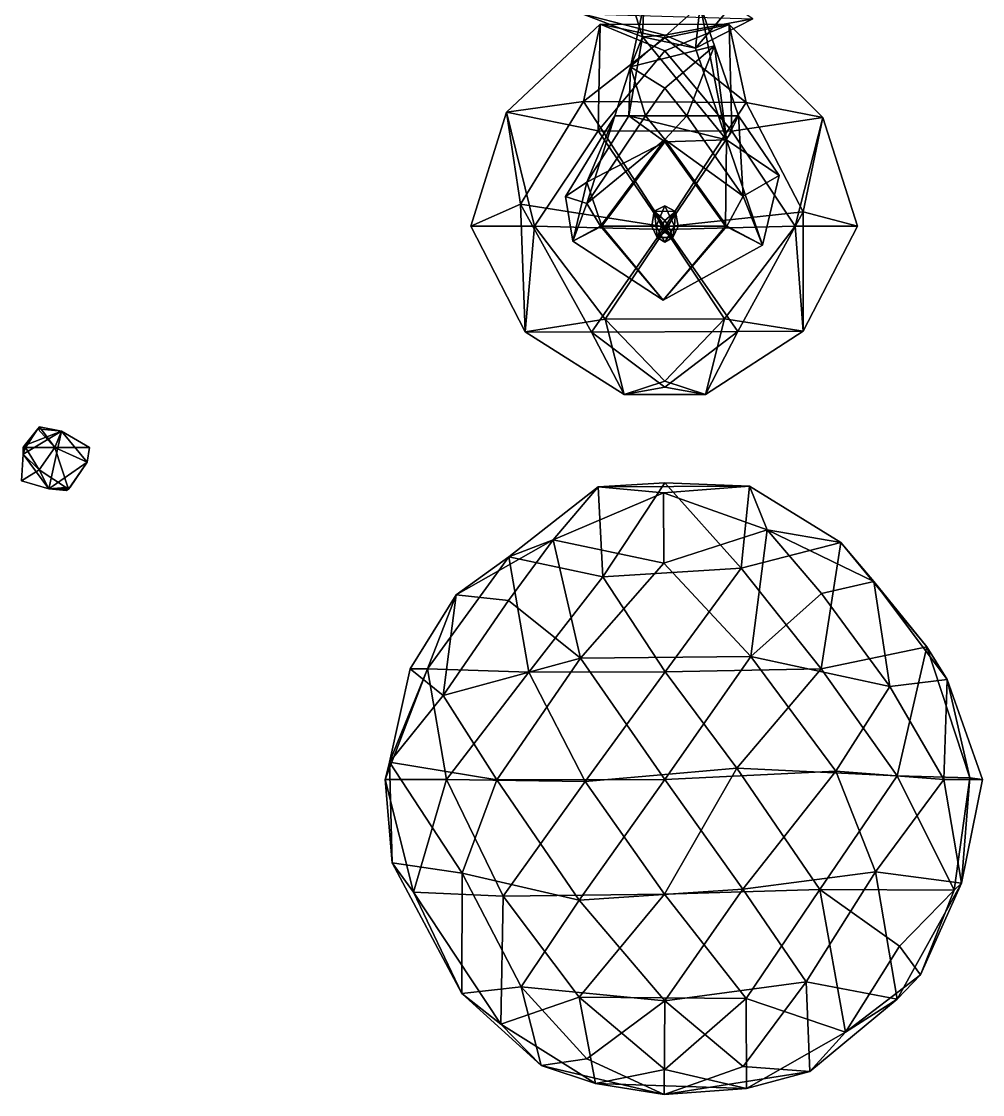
# Model space of a CAD drawing. Extents: x 290083 to 295691, y 4553739 to 4561622.
# Drawn here: x 292550.8 to 292705.6, y 4558713.7 to 4558886.5 of the extents above; entities that cross this region are included whole.
import ezdxf

# ---------------------------------------------------------------- set-up
doc = ezdxf.new("R2010")
doc.units = 0
doc.layers.add('Au_ppm_Pref_-_0_3', color=7, linetype='CONTINUOUS')

msp = doc.modelspace()

# ---------------------------------------------------------------- linework, layer by layer
at = {"layer": 'Au_ppm_Pref_-_0_3'}
for points in [[(292650.86, 4558884, 1823.37), (292649.24, 4558889.1, 1823.37), (292641.12, 4558887.71, 1829.34)], [(292648.91, 4558879.13, 1817.43), (292651.05, 4558889.1, 1821.77), (292650.86, 4558884, 1823.37)], [(292648.91, 4558879.13, 1817.43), (292662.44, 4558882.56, 1817.43), (292660.11, 4558889.1, 1820.71)], [(292648.91, 4558879.13, 1817.43), (292660.11, 4558889.1, 1820.71), (292651.05, 4558889.1, 1821.77)], [(292651.05, 4558889.1, 1821.77), (292649.24, 4558889.1, 1823.37), (292650.86, 4558884, 1823.37)], [(292664.39, 4558867.41, 1820.82), (292659.38, 4558882.15, 1823.37), (292660.11, 4558889.1, 1820.71)], [(292659.38, 4558882.15, 1823.37), (292668.61, 4558886.9, 1829.05), (292665.29, 4558889.1, 1823.37)], [(292659.38, 4558882.15, 1823.37), (292665.29, 4558889.1, 1823.37), (292660.11, 4558889.1, 1820.71)], [(292664.39, 4558867.41, 1820.82), (292660.11, 4558889.1, 1820.71), (292662.44, 4558882.56, 1817.43)], [(292654.46, 4558884.23, 1825), (292650.86, 4558884, 1823.37), (292641.12, 4558887.71, 1829.34)], [(292654.46, 4558884.23, 1825), (292641.12, 4558887.71, 1829.34), (292668.61, 4558886.9, 1829.05)], [(292659.38, 4558882.15, 1823.37), (292654.46, 4558884.23, 1825), (292668.61, 4558886.9, 1829.05)], [(292644.04, 4558886.03, 1734.28), (292643.69, 4558868.86, 1738.55), (292628.96, 4558871.85, 1734.5)], [(292644.04, 4558886.03, 1734.28), (292628.96, 4558871.85, 1734.5), (292641.37, 4558873.57, 1728.34)], [(292654.46, 4558883.83, 1730.1), (292644.04, 4558886.03, 1734.28), (292641.37, 4558873.57, 1728.34)], [(292644.04, 4558886.03, 1734.28), (292654.46, 4558881.74, 1737.77), (292643.69, 4558868.86, 1738.55)], [(292644.04, 4558886.03, 1734.28), (292664.83, 4558885.95, 1734.28), (292654.46, 4558881.74, 1737.77)], [(292664.83, 4558885.95, 1734.28), (292644.04, 4558886.03, 1734.28), (292654.46, 4558883.83, 1730.1)], [(292664.83, 4558885.95, 1734.28), (292665.24, 4558868.81, 1738.54), (292654.46, 4558881.74, 1737.77)], [(292664.83, 4558885.95, 1734.28), (292654.46, 4558883.83, 1730.1), (292667.52, 4558873.43, 1728.35)], [(292665.24, 4558868.81, 1738.54), (292664.83, 4558885.95, 1734.28), (292679.88, 4558870.99, 1734.21)], [(292664.83, 4558885.95, 1734.28), (292667.52, 4558873.43, 1728.35), (292679.88, 4558870.99, 1734.21)], [(292654.46, 4558883.83, 1730.1), (292641.37, 4558873.57, 1728.34), (292667.52, 4558873.43, 1728.35)], [(292648.91, 4558879.13, 1817.43), (292650.86, 4558884, 1823.37), (292648.67, 4558871.28, 1820.16)], [(292664.39, 4558867.41, 1820.82), (292648.67, 4558871.28, 1820.16), (292650.86, 4558884, 1823.37)], [(292659.38, 4558882.15, 1823.37), (292650.86, 4558884, 1823.37), (292654.46, 4558884.23, 1825)], [(292664.39, 4558867.41, 1820.82), (292650.86, 4558884, 1823.37), (292659.38, 4558882.15, 1823.37)], [(292665.24, 4558868.81, 1738.54), (292643.69, 4558868.86, 1738.55), (292654.46, 4558881.74, 1737.77)], [(292662.44, 4558882.56, 1817.43), (292648.91, 4558879.13, 1817.43), (292654.46, 4558875.7, 1815.96)], [(292662.44, 4558882.56, 1817.43), (292654.46, 4558875.7, 1815.96), (292658, 4558871.28, 1815.76)], [(292666.32, 4558871.28, 1817.43), (292662.44, 4558882.56, 1817.43), (292658, 4558871.28, 1815.76)], [(292662.44, 4558882.56, 1817.43), (292666.32, 4558871.28, 1817.43), (292664.39, 4558867.41, 1820.82)], [(292646.38, 4558871.28, 1817.43), (292648.91, 4558879.13, 1817.43), (292648.67, 4558871.28, 1820.16)], [(292648.91, 4558879.13, 1817.43), (292646.38, 4558871.28, 1817.43), (292651.34, 4558871.28, 1815.96)], [(292648.91, 4558879.13, 1817.43), (292651.34, 4558871.28, 1815.96), (292654.46, 4558875.7, 1815.96)], [(292654.46, 4558875.7, 1815.96), (292651.34, 4558871.28, 1815.96), (292658, 4558871.28, 1815.76)], [(292641.37, 4558873.57, 1728.34), (292628.96, 4558871.85, 1734.5), (292631.18, 4558857.05, 1729.16)], [(292654.47, 4558853.41, 1725.84), (292641.37, 4558873.57, 1728.34), (292631.18, 4558857.05, 1729.16)], [(292654.47, 4558853.41, 1725.84), (292667.52, 4558873.43, 1728.35), (292641.37, 4558873.57, 1728.34)], [(292676.7, 4558855.82, 1728.55), (292667.52, 4558873.43, 1728.35), (292654.47, 4558853.41, 1725.84)], [(292667.52, 4558873.43, 1728.35), (292676.7, 4558855.82, 1728.55), (292679.88, 4558870.99, 1734.21)], [(292633.43, 4558853.47, 1738.26), (292623.22, 4558853.47, 1734.28), (292628.96, 4558871.85, 1734.5)], [(292628.96, 4558871.85, 1734.5), (292623.22, 4558853.47, 1734.28), (292631.18, 4558857.05, 1729.16)], [(292643.69, 4558868.86, 1738.55), (292633.43, 4558853.47, 1738.26), (292628.96, 4558871.85, 1734.5)], [(292646.38, 4558871.28, 1817.43), (292641.86, 4558860.6, 1819.81), (292638.46, 4558858.28, 1817.43)], [(292646.38, 4558871.28, 1817.43), (292638.46, 4558858.28, 1817.43), (292641.86, 4558857.12, 1816.21)], [(292654.46, 4558867.1, 1818.83), (292641.86, 4558860.6, 1819.81), (292648.67, 4558871.28, 1820.16)], [(292646.38, 4558871.28, 1817.43), (292648.67, 4558871.28, 1820.16), (292641.86, 4558860.6, 1819.81)], [(292646.38, 4558871.28, 1817.43), (292641.86, 4558857.12, 1816.21), (292651.34, 4558871.28, 1815.96)], [(292654.46, 4558867.44, 1816.15), (292651.34, 4558871.28, 1815.96), (292641.86, 4558857.12, 1816.21)], [(292654.46, 4558867.1, 1818.83), (292648.67, 4558871.28, 1820.16), (292664.39, 4558867.41, 1820.82)], [(292658, 4558871.28, 1815.76), (292651.34, 4558871.28, 1815.96), (292654.46, 4558867.44, 1816.15)], [(292654.46, 4558867.44, 1816.15), (292667.06, 4558858.31, 1815.82), (292658, 4558871.28, 1815.76)], [(292666.32, 4558871.28, 1817.43), (292658, 4558871.28, 1815.76), (292667.06, 4558858.31, 1815.82)], [(292664.39, 4558867.41, 1820.82), (292666.32, 4558871.28, 1817.43), (292672.85, 4558861.65, 1817.43)], [(292675.42, 4558853.47, 1738.22), (292665.24, 4558868.81, 1738.54), (292679.88, 4558870.99, 1734.21)], [(292666.32, 4558871.28, 1817.43), (292667.06, 4558858.31, 1815.82), (292672.85, 4558861.65, 1817.43)], [(292685.45, 4558853.47, 1734.28), (292675.42, 4558853.47, 1738.22), (292679.88, 4558870.99, 1734.21)], [(292685.45, 4558853.47, 1734.28), (292679.88, 4558870.99, 1734.21), (292676.7, 4558855.82, 1728.55)], [(292654.48, 4558852.95, 1738.54), (292633.43, 4558853.47, 1738.26), (292643.69, 4558868.86, 1738.55)], [(292654.48, 4558852.95, 1738.54), (292643.69, 4558868.86, 1738.55), (292665.24, 4558868.81, 1738.54)], [(292654.48, 4558852.95, 1738.54), (292665.24, 4558868.81, 1738.54), (292675.42, 4558853.47, 1738.22)], [(292654.46, 4558867.44, 1816.15), (292641.86, 4558857.12, 1816.21), (292644.1, 4558853.47, 1816.38)], [(292654.46, 4558867.1, 1818.83), (292644.31, 4558853.47, 1818.59), (292641.86, 4558860.6, 1819.81)], [(292654.46, 4558867.44, 1816.15), (292644.1, 4558853.47, 1816.38), (292664.44, 4558853.47, 1816.2)], [(292654.46, 4558867.1, 1818.83), (292664.2, 4558853.47, 1818.78), (292644.31, 4558853.47, 1818.59)], [(292654.46, 4558867.44, 1816.15), (292664.44, 4558853.47, 1816.2), (292667.06, 4558858.31, 1815.82)], [(292664.2, 4558853.47, 1818.78), (292654.46, 4558867.1, 1818.83), (292664.39, 4558867.41, 1820.82)], [(292664.2, 4558853.47, 1818.78), (292664.39, 4558867.41, 1820.82), (292670.2, 4558850.45, 1817.73)], [(292672.85, 4558861.65, 1817.43), (292670.2, 4558850.45, 1817.73), (292664.39, 4558867.41, 1820.82)], [(292672.85, 4558861.65, 1817.43), (292667.06, 4558858.31, 1815.82), (292670.2, 4558850.45, 1817.73)], [(292638.46, 4558858.28, 1817.43), (292641.86, 4558860.6, 1819.81), (292639.64, 4558851.1, 1817.65)], [(292644.31, 4558853.47, 1818.59), (292639.64, 4558851.1, 1817.65), (292641.86, 4558860.6, 1819.81)], [(292638.46, 4558858.28, 1817.43), (292639.64, 4558851.1, 1817.65), (292641.86, 4558857.12, 1816.21)], [(292667.06, 4558858.31, 1815.82), (292664.44, 4558853.47, 1816.2), (292670.2, 4558850.45, 1817.73)], [(292623.22, 4558853.47, 1734.28), (292631.96, 4558836.5, 1734.28), (292631.18, 4558857.05, 1729.16)], [(292631.96, 4558836.5, 1734.28), (292642.63, 4558836.43, 1728.7), (292631.18, 4558857.05, 1729.16)], [(292631.18, 4558857.05, 1729.16), (292642.63, 4558836.43, 1728.7), (292654.47, 4558853.41, 1725.84)], [(292641.86, 4558857.12, 1816.21), (292639.64, 4558851.1, 1817.65), (292644.1, 4558853.47, 1816.38)], [(292652.37, 4558853.47, 1835.25), (292652.74, 4558855.9, 1835.25), (292653.88, 4558853.47, 1835.53)], [(292652.74, 4558855.9, 1835.25), (292652.37, 4558853.47, 1835.25), (292653.04, 4558853.47, 1834.58)], [(292652.74, 4558855.9, 1835.25), (292653.04, 4558853.47, 1834.58), (292654.46, 4558856.76, 1834.15)], [(292656.14, 4558855.85, 1835.25), (292652.74, 4558855.9, 1835.25), (292654.46, 4558856.76, 1834.15)], [(292652.74, 4558855.9, 1835.25), (292654.46, 4558854.43, 1835.57), (292653.88, 4558853.47, 1835.53)], [(292652.74, 4558855.9, 1835.25), (292656.14, 4558855.85, 1835.25), (292654.46, 4558854.43, 1835.57)], [(292654.46, 4558856.76, 1834.15), (292653.04, 4558853.47, 1834.58), (292656.01, 4558853.47, 1834.52)], [(292656.14, 4558855.85, 1835.25), (292654.46, 4558856.76, 1834.15), (292656.01, 4558853.47, 1834.52)], [(292656.14, 4558855.85, 1835.25), (292655.04, 4558853.47, 1835.52), (292654.46, 4558854.43, 1835.57)], [(292666.22, 4558836.52, 1728.74), (292676.7, 4558855.82, 1728.55), (292654.47, 4558853.41, 1725.84)], [(292656.14, 4558855.85, 1835.25), (292656.58, 4558853.47, 1835.25), (292655.04, 4558853.47, 1835.52)], [(292656.58, 4558853.47, 1835.25), (292656.14, 4558855.85, 1835.25), (292656.01, 4558853.47, 1834.52)], [(292676.72, 4558836.61, 1734.28), (292676.7, 4558855.82, 1728.55), (292666.22, 4558836.52, 1728.74)], [(292685.45, 4558853.47, 1734.28), (292676.7, 4558855.82, 1728.55), (292676.72, 4558836.61, 1734.28)], [(292655.04, 4558853.47, 1835.52), (292653.88, 4558853.47, 1835.53), (292654.46, 4558854.43, 1835.57)], [(292631.96, 4558836.5, 1734.28), (292623.22, 4558853.47, 1734.28), (292633.43, 4558853.47, 1738.26)], [(292631.96, 4558836.5, 1734.28), (292633.43, 4558853.47, 1738.26), (292644.85, 4558838.53, 1737.85)], [(292654.48, 4558852.95, 1738.54), (292644.85, 4558838.53, 1737.85), (292633.43, 4558853.47, 1738.26)], [(292644.31, 4558853.47, 1818.59), (292654.19, 4558841.58, 1817.43), (292639.64, 4558851.1, 1817.65)], [(292654.19, 4558841.58, 1817.43), (292644.1, 4558853.47, 1816.38), (292639.64, 4558851.1, 1817.65)], [(292642.63, 4558836.43, 1728.7), (292666.22, 4558836.52, 1728.74), (292654.47, 4558853.41, 1725.84)], [(292664.44, 4558853.47, 1816.2), (292644.1, 4558853.47, 1816.38), (292654.19, 4558841.58, 1817.43)], [(292644.31, 4558853.47, 1818.59), (292664.2, 4558853.47, 1818.78), (292654.19, 4558841.58, 1817.43)], [(292654.48, 4558852.95, 1738.54), (292664.08, 4558838.58, 1737.84), (292644.85, 4558838.53, 1737.85)], [(292653.2, 4558851.68, 1835.25), (292652.37, 4558853.47, 1835.25), (292653.88, 4558853.47, 1835.53)], [(292652.37, 4558853.47, 1835.25), (292653.2, 4558851.68, 1835.25), (292653.04, 4558853.47, 1834.58)], [(292653.2, 4558851.68, 1835.25), (292654.46, 4558850.91, 1834.4), (292653.04, 4558853.47, 1834.58)], [(292656.01, 4558853.47, 1834.52), (292653.04, 4558853.47, 1834.58), (292654.46, 4558850.91, 1834.4)], [(292653.2, 4558851.68, 1835.25), (292653.88, 4558853.47, 1835.53), (292654.46, 4558852.52, 1835.57)], [(292655.74, 4558851.65, 1835.25), (292653.2, 4558851.68, 1835.25), (292654.46, 4558852.52, 1835.57)], [(292654.46, 4558852.52, 1835.57), (292653.88, 4558853.47, 1835.53), (292655.04, 4558853.47, 1835.52)], [(292664.2, 4558853.47, 1818.78), (292670.2, 4558850.45, 1817.73), (292654.19, 4558841.58, 1817.43)], [(292654.19, 4558841.58, 1817.43), (292670.2, 4558850.45, 1817.73), (292664.44, 4558853.47, 1816.2)], [(292655.74, 4558851.65, 1835.25), (292654.46, 4558852.52, 1835.57), (292655.04, 4558853.47, 1835.52)], [(292655.74, 4558851.65, 1835.25), (292656.01, 4558853.47, 1834.52), (292654.46, 4558850.91, 1834.4)], [(292654.48, 4558852.95, 1738.54), (292675.42, 4558853.47, 1738.22), (292664.08, 4558838.58, 1737.84)], [(292656.58, 4558853.47, 1835.25), (292655.74, 4558851.65, 1835.25), (292655.04, 4558853.47, 1835.52)], [(292655.74, 4558851.65, 1835.25), (292656.58, 4558853.47, 1835.25), (292656.01, 4558853.47, 1834.52)], [(292676.72, 4558836.61, 1734.28), (292664.08, 4558838.58, 1737.84), (292675.42, 4558853.47, 1738.22)], [(292685.45, 4558853.47, 1734.28), (292676.72, 4558836.61, 1734.28), (292675.42, 4558853.47, 1738.22)], [(292653.2, 4558851.68, 1835.25), (292655.74, 4558851.65, 1835.25), (292654.46, 4558850.91, 1834.4)], [(292647.92, 4558826.39, 1734.28), (292631.96, 4558836.5, 1734.28), (292644.85, 4558838.53, 1737.85)], [(292654.46, 4558828.51, 1736.66), (292644.85, 4558838.53, 1737.85), (292664.08, 4558838.58, 1737.84)], [(292647.92, 4558826.39, 1734.28), (292644.85, 4558838.53, 1737.85), (292654.46, 4558828.51, 1736.66)], [(292661.01, 4558826.39, 1734.28), (292654.46, 4558828.51, 1736.66), (292664.08, 4558838.58, 1737.84)], [(292676.72, 4558836.61, 1734.28), (292661.01, 4558826.39, 1734.28), (292664.08, 4558838.58, 1737.84)], [(292631.96, 4558836.5, 1734.28), (292647.92, 4558826.39, 1734.28), (292642.63, 4558836.43, 1728.7)], [(292666.22, 4558836.52, 1728.74), (292642.63, 4558836.43, 1728.7), (292654.46, 4558827.56, 1731.59)], [(292647.92, 4558826.39, 1734.28), (292654.46, 4558827.56, 1731.59), (292642.63, 4558836.43, 1728.7)], [(292661.01, 4558826.39, 1734.28), (292666.22, 4558836.52, 1728.74), (292654.46, 4558827.56, 1731.59)], [(292661.01, 4558826.39, 1734.28), (292676.72, 4558836.61, 1734.28), (292666.22, 4558836.52, 1728.74)], [(292661.01, 4558826.39, 1734.28), (292647.92, 4558826.39, 1734.28), (292654.46, 4558828.51, 1736.66)], [(292647.92, 4558826.39, 1734.28), (292661.01, 4558826.39, 1734.28), (292654.46, 4558827.56, 1731.59)], [(292551.1, 4558816.8, 1846.26), (292557.28, 4558820.5, 1846.32), (292555.22, 4558811.22, 1847.13)], [(292551.1, 4558816.8, 1846.26), (292551.32, 4558818.17, 1846.14), (292557.28, 4558820.5, 1846.32)], [(292551.32, 4558818.17, 1846.14), (292553.44, 4558820.88, 1846.01), (292557.28, 4558820.5, 1846.32)], [(292551.47, 4558817.83, 1846.1), (292553.44, 4558820.88, 1846.01), (292551.32, 4558818.17, 1846.14)], [(292556.22, 4558817.83, 1845.93), (292553.44, 4558820.88, 1846.01), (292551.47, 4558817.83, 1846.1)], [(292553.44, 4558820.88, 1846.01), (292553.71, 4558821.17, 1846), (292557.28, 4558820.5, 1846.32)], [(292556.22, 4558817.83, 1845.93), (292553.71, 4558821.17, 1846), (292553.44, 4558820.88, 1846.01)], [(292553.71, 4558821.17, 1846), (292556.22, 4558817.83, 1845.93), (292557.28, 4558820.5, 1846.32)], [(292557.28, 4558820.5, 1846.32), (292561.39, 4558815.47, 1847.13), (292555.22, 4558811.22, 1847.13)], [(292557.28, 4558820.5, 1846.32), (292556.22, 4558817.83, 1845.93), (292561.8, 4558817.83, 1846.92)], [(292561.8, 4558817.83, 1846.92), (292561.39, 4558815.47, 1847.13), (292557.28, 4558820.5, 1846.32)], [(292551.09, 4558817.83, 1846.16), (292551.32, 4558818.17, 1846.14), (292551.1, 4558816.8, 1846.26)], [(292551.09, 4558817.83, 1846.16), (292551.47, 4558817.83, 1846.1), (292551.32, 4558818.17, 1846.14)], [(292551.1, 4558816.8, 1846.26), (292551.47, 4558817.83, 1846.1), (292551.09, 4558817.83, 1846.16)], [(292553.67, 4558814.28, 1845.94), (292551.47, 4558817.83, 1846.1), (292551.1, 4558816.8, 1846.26)], [(292556.22, 4558817.83, 1845.93), (292551.47, 4558817.83, 1846.1), (292553.67, 4558814.28, 1845.94)], [(292556.22, 4558817.83, 1845.93), (292553.67, 4558814.28, 1845.94), (292558.41, 4558811.12, 1847.13)], [(292556.22, 4558817.83, 1845.93), (292561.39, 4558815.47, 1847.13), (292561.8, 4558817.83, 1846.92)], [(292556.22, 4558817.83, 1845.93), (292558.41, 4558811.12, 1847.13), (292561.39, 4558815.47, 1847.13)], [(292551.1, 4558816.8, 1846.26), (292555.22, 4558811.22, 1847.13), (292550.82, 4558812.48, 1846.69)], [(292550.82, 4558812.48, 1846.69), (292553.67, 4558814.28, 1845.94), (292551.1, 4558816.8, 1846.26)], [(292555.22, 4558811.22, 1847.13), (292561.39, 4558815.47, 1847.13), (292558.65, 4558811.44, 1847.35)], [(292561.39, 4558815.47, 1847.13), (292558.41, 4558811.12, 1847.13), (292558.65, 4558811.44, 1847.35)], [(292555.22, 4558811.22, 1847.13), (292553.67, 4558814.28, 1845.94), (292550.82, 4558812.48, 1846.69)], [(292555.22, 4558811.22, 1847.13), (292558.41, 4558811.12, 1847.13), (292553.67, 4558814.28, 1845.94)], [(292555.22, 4558811.22, 1847.13), (292558.65, 4558811.44, 1847.35), (292558.05, 4558810.94, 1847.36)], [(292558.41, 4558811.12, 1847.13), (292555.22, 4558811.22, 1847.13), (292558.05, 4558810.94, 1847.36)], [(292558.41, 4558811.12, 1847.13), (292558.05, 4558810.94, 1847.36), (292558.65, 4558811.44, 1847.35)], [(292644.47, 4558797.03, 1823.99), (292643.69, 4558811.51, 1830.56), (292629.32, 4558800.23, 1829.03)], [(292643.69, 4558811.51, 1830.56), (292636.44, 4558802.98, 1836.28), (292629.32, 4558800.23, 1829.03)], [(292654.25, 4558810.57, 1834.59), (292636.44, 4558802.98, 1836.28), (292643.69, 4558811.51, 1830.56)], [(292644.47, 4558797.03, 1823.99), (292654.46, 4558812.17, 1825.26), (292643.69, 4558811.51, 1830.56)], [(292668.08, 4558811.64, 1829.94), (292643.69, 4558811.51, 1830.56), (292654.46, 4558812.17, 1825.26)], [(292643.69, 4558811.51, 1830.56), (292668.08, 4558811.64, 1829.94), (292654.25, 4558810.57, 1834.59)], [(292644.47, 4558797.03, 1823.99), (292666.72, 4558798.44, 1824.17), (292654.46, 4558812.17, 1825.26)], [(292670.91, 4558804.62, 1836.8), (292654.25, 4558810.57, 1834.59), (292668.08, 4558811.64, 1829.94)], [(292666.72, 4558798.44, 1824.17), (292668.08, 4558811.64, 1829.94), (292654.46, 4558812.17, 1825.26)], [(292666.72, 4558798.44, 1824.17), (292682.79, 4558802.55, 1829.44), (292668.08, 4558811.64, 1829.94)], [(292682.79, 4558802.55, 1829.44), (292670.91, 4558804.62, 1836.8), (292668.08, 4558811.64, 1829.94)], [(292654.26, 4558799.21, 1839.23), (292636.44, 4558802.98, 1836.28), (292654.25, 4558810.57, 1834.59)], [(292654.26, 4558799.21, 1839.23), (292654.25, 4558810.57, 1834.59), (292670.91, 4558804.62, 1836.8)], [(292670.91, 4558804.62, 1836.8), (292668.31, 4558784.17, 1841.93), (292654.26, 4558799.21, 1839.23)], [(292668.31, 4558784.17, 1841.93), (292670.91, 4558804.62, 1836.8), (292679.66, 4558794.32, 1839.29)], [(292679.66, 4558794.32, 1839.29), (292670.91, 4558804.62, 1836.8), (292688.1, 4558796.26, 1834.41)], [(292688.1, 4558796.26, 1834.41), (292670.91, 4558804.62, 1836.8), (292682.79, 4558802.55, 1829.44)], [(292629.26, 4558793.24, 1838.93), (292620.82, 4558794.14, 1835.25), (292636.44, 4558802.98, 1836.28)], [(292636.44, 4558802.98, 1836.28), (292620.82, 4558794.14, 1835.25), (292629.32, 4558800.23, 1829.03)], [(292640.85, 4558783.94, 1841.84), (292629.26, 4558793.24, 1838.93), (292636.44, 4558802.98, 1836.28)], [(292654.26, 4558799.21, 1839.23), (292640.85, 4558783.94, 1841.84), (292636.44, 4558802.98, 1836.28)], [(292666.72, 4558798.44, 1824.17), (292679.64, 4558782.21, 1823.36), (292682.79, 4558802.55, 1829.44)], [(292679.64, 4558782.21, 1823.36), (292696.66, 4558785.73, 1828.16), (292682.79, 4558802.55, 1829.44)], [(292696.66, 4558785.73, 1828.16), (292688.1, 4558796.26, 1834.41), (292682.79, 4558802.55, 1829.44)], [(292632.56, 4558781.69, 1823.7), (292629.32, 4558800.23, 1829.03), (292616.23, 4558782.21, 1829.02)], [(292620.82, 4558794.14, 1835.25), (292616.23, 4558782.21, 1829.02), (292629.32, 4558800.23, 1829.03)], [(292644.47, 4558797.03, 1823.99), (292629.32, 4558800.23, 1829.03), (292632.56, 4558781.69, 1823.7)], [(292668.31, 4558784.17, 1841.93), (292640.85, 4558783.94, 1841.84), (292654.26, 4558799.21, 1839.23)], [(292644.47, 4558797.03, 1823.99), (292632.56, 4558781.69, 1823.7), (292654.49, 4558781.75, 1821.65)], [(292666.72, 4558798.44, 1824.17), (292644.47, 4558797.03, 1823.99), (292654.49, 4558781.75, 1821.65)], [(292666.72, 4558798.44, 1824.17), (292654.49, 4558781.75, 1821.65), (292679.64, 4558782.21, 1823.36)], [(292690.68, 4558779.34, 1839.49), (292679.66, 4558794.32, 1839.29), (292688.1, 4558796.26, 1834.41)], [(292699.89, 4558780.49, 1834.36), (292690.68, 4558779.34, 1839.49), (292688.1, 4558796.26, 1834.41)], [(292699.89, 4558780.49, 1834.36), (292688.1, 4558796.26, 1834.41), (292696.66, 4558785.73, 1828.16)], [(292618.73, 4558777.93, 1838.8), (292613.45, 4558782.19, 1835.25), (292620.82, 4558794.14, 1835.25)], [(292620.82, 4558794.14, 1835.25), (292613.45, 4558782.19, 1835.25), (292616.23, 4558782.21, 1829.02)], [(292629.26, 4558793.24, 1838.93), (292618.73, 4558777.93, 1838.8), (292620.82, 4558794.14, 1835.25)], [(292690.68, 4558779.34, 1839.49), (292668.31, 4558784.17, 1841.93), (292679.66, 4558794.32, 1839.29)], [(292629.26, 4558793.24, 1838.93), (292640.85, 4558783.94, 1841.84), (292618.73, 4558777.93, 1838.8)], [(292691.87, 4558765, 1824.71), (292696.66, 4558785.73, 1828.16), (292679.64, 4558782.21, 1823.36)], [(292691.87, 4558765, 1824.71), (292703.55, 4558764.63, 1829.44), (292696.66, 4558785.73, 1828.16)], [(292699.89, 4558780.49, 1834.36), (292696.66, 4558785.73, 1828.16), (292703.55, 4558764.63, 1829.44)], [(292640.85, 4558783.94, 1841.84), (292627.38, 4558764.36, 1841.76), (292618.73, 4558777.93, 1838.8)], [(292654.44, 4558764.39, 1843.4), (292627.38, 4558764.36, 1841.76), (292640.85, 4558783.94, 1841.84)], [(292668.31, 4558784.17, 1841.93), (292654.44, 4558764.39, 1843.4), (292640.85, 4558783.94, 1841.84)], [(292668.31, 4558784.17, 1841.93), (292681.98, 4558765.71, 1842.16), (292654.44, 4558764.39, 1843.4)], [(292668.31, 4558784.17, 1841.93), (292690.68, 4558779.34, 1839.49), (292681.98, 4558765.71, 1842.16)], [(292619.3, 4558764.38, 1824.62), (292616.23, 4558782.21, 1829.02), (292609.4, 4558764.38, 1830.66)], [(292610.12, 4558767.18, 1836.05), (292609.4, 4558764.38, 1830.66), (292616.23, 4558782.21, 1829.02)], [(292610.12, 4558767.18, 1836.05), (292616.23, 4558782.21, 1829.02), (292613.45, 4558782.19, 1835.25)], [(292618.73, 4558777.93, 1838.8), (292610.12, 4558767.18, 1836.05), (292613.45, 4558782.19, 1835.25)], [(292632.56, 4558781.69, 1823.7), (292616.23, 4558782.21, 1829.02), (292619.3, 4558764.38, 1824.62)], [(292619.3, 4558764.38, 1824.62), (292641.61, 4558764.09, 1823.22), (292632.56, 4558781.69, 1823.7)], [(292654.49, 4558781.75, 1821.65), (292632.56, 4558781.69, 1823.7), (292641.61, 4558764.09, 1823.22)], [(292666.05, 4558766.19, 1823.76), (292654.49, 4558781.75, 1821.65), (292641.61, 4558764.09, 1823.22)], [(292666.05, 4558766.19, 1823.76), (292679.64, 4558782.21, 1823.36), (292654.49, 4558781.75, 1821.65)], [(292666.05, 4558766.19, 1823.76), (292691.87, 4558765, 1824.71), (292679.64, 4558782.21, 1823.36)], [(292699.89, 4558780.49, 1834.36), (292699.39, 4558764.38, 1838.61), (292690.68, 4558779.34, 1839.49)], [(292699.89, 4558780.49, 1834.36), (292705.61, 4558764.38, 1835.25), (292699.39, 4558764.38, 1838.61)], [(292699.89, 4558780.49, 1834.36), (292703.55, 4558764.63, 1829.44), (292705.61, 4558764.38, 1835.25)], [(292699.39, 4558764.38, 1838.61), (292681.98, 4558765.71, 1842.16), (292690.68, 4558779.34, 1839.49)], [(292618.73, 4558777.93, 1838.8), (292627.38, 4558764.36, 1841.76), (292610.12, 4558767.18, 1836.05)], [(292610.12, 4558767.18, 1836.05), (292610.55, 4558750.99, 1835.25), (292609.4, 4558764.38, 1830.66)], [(292610.12, 4558767.18, 1836.05), (292627.38, 4558764.36, 1841.76), (292621.79, 4558749.31, 1839.8)], [(292621.79, 4558749.31, 1839.8), (292610.55, 4558750.99, 1835.25), (292610.12, 4558767.18, 1836.05)], [(292666.05, 4558766.19, 1823.76), (292641.61, 4558764.09, 1823.22), (292654.41, 4558745.94, 1823.98)], [(292666.05, 4558766.19, 1823.76), (292654.41, 4558745.94, 1823.98), (292679.43, 4558746.67, 1823.3)], [(292666.05, 4558766.19, 1823.76), (292679.43, 4558746.67, 1823.3), (292691.87, 4558765, 1824.71)], [(292619.3, 4558764.38, 1824.62), (292609.4, 4558764.38, 1830.66), (292613.98, 4558746.25, 1829.29)], [(292610.55, 4558750.99, 1835.25), (292613.98, 4558746.25, 1829.29), (292609.4, 4558764.38, 1830.66)], [(292619.3, 4558764.38, 1824.62), (292613.98, 4558746.25, 1829.29), (292628.42, 4558745.6, 1824.47)], [(292628.42, 4558745.6, 1824.47), (292641.61, 4558764.09, 1823.22), (292619.3, 4558764.38, 1824.62)], [(292640.66, 4558744.96, 1842.62), (292621.79, 4558749.31, 1839.8), (292627.38, 4558764.36, 1841.76)], [(292654.44, 4558764.39, 1843.4), (292640.66, 4558744.96, 1842.62), (292627.38, 4558764.36, 1841.76)], [(292654.44, 4558764.39, 1843.4), (292667.03, 4558746.71, 1843.17), (292640.66, 4558744.96, 1842.62)], [(292681.98, 4558765.71, 1842.16), (292667.03, 4558746.71, 1843.17), (292654.44, 4558764.39, 1843.4)], [(292688.36, 4558749.54, 1840.65), (292667.03, 4558746.71, 1843.17), (292681.98, 4558765.71, 1842.16)], [(292691.87, 4558765, 1824.71), (292679.43, 4558746.67, 1823.3), (292701.07, 4558746.56, 1827.88)], [(292688.36, 4558749.54, 1840.65), (292681.98, 4558765.71, 1842.16), (292699.39, 4558764.38, 1838.61)], [(292688.36, 4558749.54, 1840.65), (292699.39, 4558764.38, 1838.61), (292702.23, 4558747.7, 1834.81)], [(292691.87, 4558765, 1824.71), (292701.07, 4558746.56, 1827.88), (292703.55, 4558764.63, 1829.44)], [(292705.61, 4558764.38, 1835.25), (292702.23, 4558747.7, 1834.81), (292699.39, 4558764.38, 1838.61)], [(292703.55, 4558764.63, 1829.44), (292701.07, 4558746.56, 1827.88), (292702.23, 4558747.7, 1834.81)], [(292702.23, 4558747.7, 1834.81), (292705.61, 4558764.38, 1835.25), (292703.55, 4558764.63, 1829.44)], [(292654.41, 4558745.94, 1823.98), (292641.61, 4558764.09, 1823.22), (292628.42, 4558745.6, 1824.47)], [(292621.75, 4558729.92, 1834.26), (292613.98, 4558746.25, 1829.29), (292610.55, 4558750.99, 1835.25)], [(292621.75, 4558729.92, 1834.26), (292610.55, 4558750.99, 1835.25), (292621.79, 4558749.31, 1839.8)], [(292631.29, 4558731, 1839.48), (292621.75, 4558729.92, 1834.26), (292621.79, 4558749.31, 1839.8)], [(292640.66, 4558744.96, 1842.62), (292631.29, 4558731, 1839.48), (292621.79, 4558749.31, 1839.8)], [(292688.36, 4558749.54, 1840.65), (292677.23, 4558731.82, 1840.49), (292667.03, 4558746.71, 1843.17)], [(292677.23, 4558731.82, 1840.49), (292688.36, 4558749.54, 1840.65), (292691.85, 4558729.04, 1835.1)], [(292688.36, 4558749.54, 1840.65), (292702.23, 4558747.7, 1834.81), (292691.85, 4558729.04, 1835.1)], [(292695.64, 4558732.95, 1829.31), (292691.85, 4558729.04, 1835.1), (292702.23, 4558747.7, 1834.81)], [(292701.07, 4558746.56, 1827.88), (292695.64, 4558732.95, 1829.31), (292702.23, 4558747.7, 1834.81)], [(292628.42, 4558745.6, 1824.47), (292613.98, 4558746.25, 1829.29), (292628.05, 4558724.99, 1829.14)], [(292621.75, 4558729.92, 1834.26), (292628.05, 4558724.99, 1829.14), (292613.98, 4558746.25, 1829.29)], [(292628.42, 4558745.6, 1824.47), (292628.05, 4558724.99, 1829.14), (292640.65, 4558729.34, 1824.86)], [(292654.41, 4558745.94, 1823.98), (292628.42, 4558745.6, 1824.47), (292640.65, 4558729.34, 1824.86)], [(292654.41, 4558745.94, 1823.98), (292640.65, 4558729.34, 1824.86), (292667.52, 4558729.1, 1824.24)], [(292640.66, 4558744.96, 1842.62), (292667.03, 4558746.71, 1843.17), (292654.46, 4558728.76, 1841.19)], [(292654.41, 4558745.94, 1823.98), (292667.52, 4558729.1, 1824.24), (292679.43, 4558746.67, 1823.3)], [(292677.23, 4558731.82, 1840.49), (292654.46, 4558728.76, 1841.19), (292667.03, 4558746.71, 1843.17)], [(292683.55, 4558723.71, 1827.56), (292679.43, 4558746.67, 1823.3), (292667.52, 4558729.1, 1824.24)], [(292679.43, 4558746.67, 1823.3), (292683.55, 4558723.71, 1827.56), (292692.26, 4558737.56, 1826.31)], [(292701.07, 4558746.56, 1827.88), (292679.43, 4558746.67, 1823.3), (292692.26, 4558737.56, 1826.31)], [(292692.26, 4558737.56, 1826.31), (292695.64, 4558732.95, 1829.31), (292701.07, 4558746.56, 1827.88)], [(292631.29, 4558731, 1839.48), (292640.66, 4558744.96, 1842.62), (292654.46, 4558728.76, 1841.19)], [(292692.26, 4558737.56, 1826.31), (292683.55, 4558723.71, 1827.56), (292695.64, 4558732.95, 1829.31)], [(292654.46, 4558728.76, 1841.19), (292677.23, 4558731.82, 1840.49), (292667.06, 4558718.15, 1838.78)], [(292677.81, 4558717.35, 1833.98), (292667.06, 4558718.15, 1838.78), (292677.23, 4558731.82, 1840.49)], [(292691.85, 4558729.04, 1835.1), (292677.81, 4558717.35, 1833.98), (292677.23, 4558731.82, 1840.49)], [(292695.64, 4558732.95, 1829.31), (292683.55, 4558723.71, 1827.56), (292691.85, 4558729.04, 1835.1)], [(292631.29, 4558731, 1839.48), (292634.51, 4558718.35, 1835.25), (292621.75, 4558729.92, 1834.26)], [(292634.51, 4558718.35, 1835.25), (292628.05, 4558724.99, 1829.14), (292621.75, 4558729.92, 1834.26)], [(292631.29, 4558731, 1839.48), (292641.86, 4558719.38, 1838.37), (292634.51, 4558718.35, 1835.25)], [(292631.29, 4558731, 1839.48), (292654.46, 4558728.76, 1841.19), (292641.86, 4558719.38, 1838.37)], [(292628.05, 4558724.99, 1829.14), (292643.26, 4558715.42, 1830.15), (292640.65, 4558729.34, 1824.86)], [(292643.26, 4558715.42, 1830.15), (292654.46, 4558717.7, 1825.63), (292640.65, 4558729.34, 1824.86)], [(292640.65, 4558729.34, 1824.86), (292654.46, 4558717.7, 1825.63), (292667.52, 4558729.1, 1824.24)], [(292654.46, 4558728.76, 1841.19), (292654.36, 4558713.66, 1834.99), (292641.86, 4558719.38, 1838.37)], [(292654.46, 4558728.76, 1841.19), (292667.06, 4558718.15, 1838.78), (292654.36, 4558713.66, 1834.99)], [(292667.52, 4558729.1, 1824.24), (292654.46, 4558717.7, 1825.63), (292667.59, 4558714.65, 1829.67)], [(292667.52, 4558729.1, 1824.24), (292667.59, 4558714.65, 1829.67), (292683.55, 4558723.71, 1827.56)], [(292683.55, 4558723.71, 1827.56), (292677.81, 4558717.35, 1833.98), (292691.85, 4558729.04, 1835.1)], [(292643.26, 4558715.42, 1830.15), (292628.05, 4558724.99, 1829.14), (292634.51, 4558718.35, 1835.25)], [(292683.55, 4558723.71, 1827.56), (292667.59, 4558714.65, 1829.67), (292677.81, 4558717.35, 1833.98)], [(292654.36, 4558713.66, 1834.99), (292634.51, 4558718.35, 1835.25), (292641.86, 4558719.38, 1838.37)], [(292643.26, 4558715.42, 1830.15), (292634.51, 4558718.35, 1835.25), (292654.36, 4558713.66, 1834.99)], [(292643.26, 4558715.42, 1830.15), (292667.59, 4558714.65, 1829.67), (292654.46, 4558717.7, 1825.63)], [(292677.81, 4558717.35, 1833.98), (292654.36, 4558713.66, 1834.99), (292667.06, 4558718.15, 1838.78)], [(292654.36, 4558713.66, 1834.99), (292677.81, 4558717.35, 1833.98), (292667.59, 4558714.65, 1829.67)], [(292643.26, 4558715.42, 1830.15), (292654.36, 4558713.66, 1834.99), (292667.59, 4558714.65, 1829.67)]]:
    msp.add_3dface(points, dxfattribs=at)

doc.saveas('drawing.dxf')
